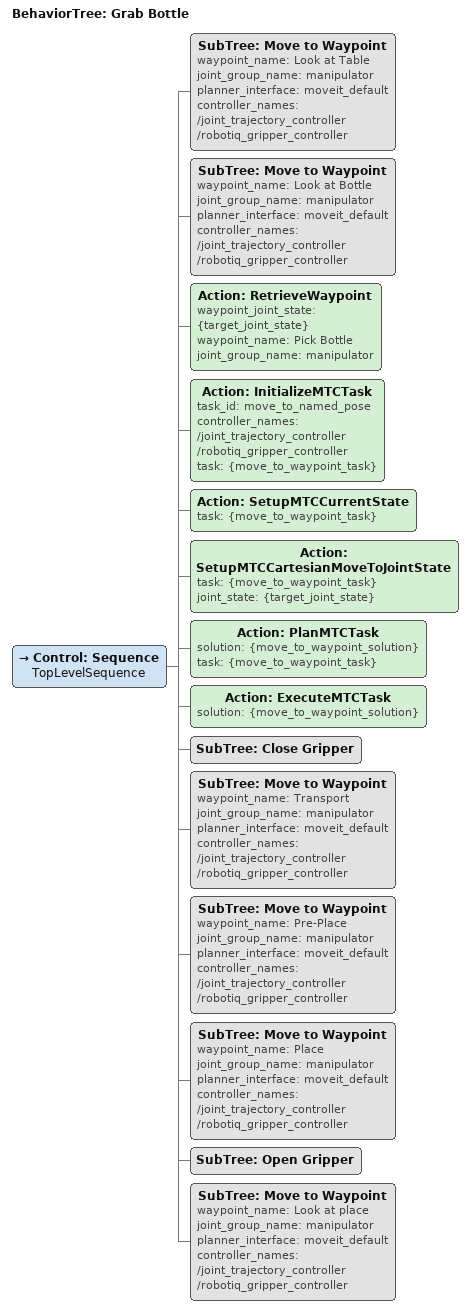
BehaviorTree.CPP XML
<root BTCPP_format="4" main_tree_to_execute="Grab Bottle">
  <BehaviorTree ID="Grab Bottle" _description="">
    <Control ID="Sequence" name="TopLevelSequence">
      <SubTree
        ID="Move to Waypoint"
        waypoint_name="Look at Table"
        joint_group_name="manipulator"
        planner_interface="moveit_default"
        controller_names="/joint_trajectory_controller /robotiq_gripper_controller"
      />
      <SubTree
        ID="Move to Waypoint"
        waypoint_name="Look at Bottle"
        joint_group_name="manipulator"
        planner_interface="moveit_default"
        controller_names="/joint_trajectory_controller /robotiq_gripper_controller"
      />
      <Action
        ID="RetrieveWaypoint"
        waypoint_joint_state="{target_joint_state}"
        waypoint_name="Pick Bottle"
        joint_group_name="manipulator"
      />
      <Action
        ID="InitializeMTCTask"
        task_id="move_to_named_pose"
        controller_names="/joint_trajectory_controller /robotiq_gripper_controller"
        task="{move_to_waypoint_task}"
      />
      <Action ID="SetupMTCCurrentState" task="{move_to_waypoint_task}" />
      <Action
        ID="SetupMTCCartesianMoveToJointState"
        task="{move_to_waypoint_task}"
        joint_state="{target_joint_state}"
      />
      <Action
        ID="PlanMTCTask"
        solution="{move_to_waypoint_solution}"
        task="{move_to_waypoint_task}"
      />
      <Action ID="ExecuteMTCTask" solution="{move_to_waypoint_solution}" />
      <SubTree ID="Close Gripper" />
      <SubTree
        ID="Move to Waypoint"
        waypoint_name="Transport"
        joint_group_name="manipulator"
        planner_interface="moveit_default"
        controller_names="/joint_trajectory_controller /robotiq_gripper_controller"
      />
      <SubTree
        ID="Move to Waypoint"
        waypoint_name="Pre-Place"
        joint_group_name="manipulator"
        planner_interface="moveit_default"
        controller_names="/joint_trajectory_controller /robotiq_gripper_controller"
      />
      <SubTree
        ID="Move to Waypoint"
        waypoint_name="Place"
        joint_group_name="manipulator"
        planner_interface="moveit_default"
        controller_names="/joint_trajectory_controller /robotiq_gripper_controller"
      />
      <SubTree ID="Open Gripper" />
      <SubTree
        ID="Move to Waypoint"
        waypoint_name="Look at place"
        joint_group_name="manipulator"
        planner_interface="moveit_default"
        controller_names="/joint_trajectory_controller /robotiq_gripper_controller"
      />
    </Control>
  </BehaviorTree>
</root>
